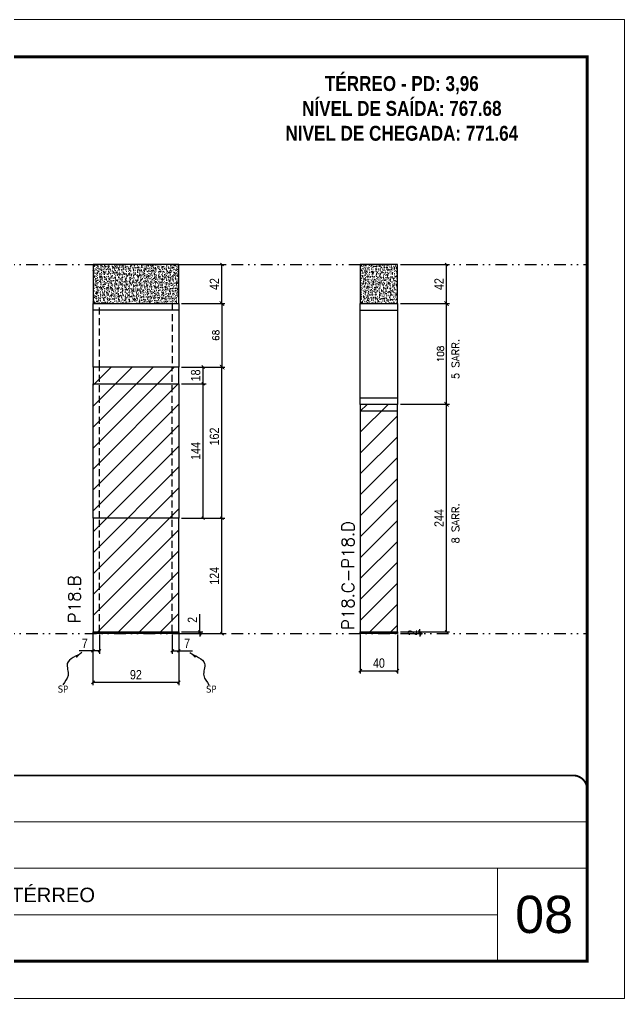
# Model space of a CAD drawing. Extents: x 1945 to 10875, y -3405 to 3369.
# Drawn here: x 7550 to 8199, y 41 to 1091 of the extents above; entities that cross this region are included whole.
import ezdxf

# ---------------------------------------------------------------- set-up
doc = ezdxf.new("R2010")
doc.units = 0
for name, pattern in [('CONTINUO', [0]), ('DASHED', [0.75, 0.5, -0.25]), ('DIVIDE2', [0.625, 0.25, -0.125, 0, -0.125, 0, -0.125]), ('HIDDEN', [0.375, 0.25, -0.125])]:
    doc.linetypes.add(name, pattern=pattern)
for name, color, linetype, lineweight in [('CARIMBO', 255, 'Continuous', 9), ('Folhas', 255, 'Continuous', 9), ('Hachura', 251, 'Continuous', 9), ('SARRAFO DE PRESSAO', 251, 'DASHED', 9), ('Texto Seção', 7, 'Continuous', 15)]:
    doc.layers.add(name, color=color, linetype=linetype, lineweight=lineweight)
for name, color, linetype in [('COTA', 241, 'Continuous'), ('NOMENCLATURA', 7, 'Continuous'), ('Nível', 160, 'Continuous'), ('Painéis', 200, 'Continuous'), ('SARR_2.2x7', 40, 'Continuous'), ('Sarrafo de Pressão', 42, 'HIDDEN'), ('texto', 7, 'Continuous')]:
    doc.layers.add(name, color=color, linetype=linetype)
doc.styles.add('ARIAL', font='arial.ttf')
doc.styles.add('COTA TECNICA', font='techl___.ttf', dxfattribs={"height": 10})
doc.styles.add('COTA TECNICA-50', font='techl___.ttf', dxfattribs={"height": 10})
doc.styles.add('REGUA-120', font='ROMANS.shx', dxfattribs={"height": 15})
doc.styles.add('ROMANC', font='techb___.ttf', dxfattribs={"height": 2.5})
doc.styles.add('ROMANS', font='romans.shx')
doc.styles.get("Standard").update_dxf_attribs({"font": 'arial.ttf'})
doc.dimstyles.new('COTA PAINEL-50', dxfattribs={"dimtxt": 10, "dimasz": 3, "dimexe": 3, "dimexo": 3, "dimgap": 3, "dimtad": 1, "dimdec": 1, "dimzin": 12, "dimdsep": 46, "dimtxsty": 'COTA TECNICA-50', "dimblk1": 'OBLIQUE', "dimblk2": 'OBLIQUE', "dimsah": 1, "dimcen": 0.9, "dimclrd": 4, "dimclre": 4, "dimclrt": 240, "dimadec": 1, "dimazin": 3, "dimtfac": 1, "dimtdec": 1, "dimtmove": 0, "dimatfit": 3, "dimfxl": 1, "dimtolj": 1, "dimtzin": 12, "dimarcsym": 0})
doc.dimstyles.new('Cota Paínel', dxfattribs={"dimtxt": 7, "dimasz": 5, "dimexe": 3, "dimexo": 3, "dimgap": 3, "dimtad": 1, "dimdec": 1, "dimzin": 12, "dimdsep": 46, "dimtxsty": 'ROMANS', "dimblk": 'ARCHTICK', "dimcen": 0, "dimclrd": 4, "dimclre": 4, "dimclrt": 1, "dimadec": 1, "dimazin": 3, "dimtfac": 1, "dimtdec": 1, "dimtmove": 0, "dimatfit": 3, "dimldrblk": 'OBLIQUE', "dimfxl": 1, "dimtolj": 1, "dimtzin": 12, "dimarcsym": 0})
doc.dimstyles.new('PAINEL', dxfattribs={"dimtxt": 10, "dimasz": 3, "dimexe": 3, "dimexo": 3, "dimgap": 3, "dimtad": 1, "dimdec": 1, "dimzin": 12, "dimdsep": 46, "dimtxsty": 'COTA TECNICA', "dimblk1": 'OBLIQUE', "dimblk2": 'OBLIQUE', "dimsah": 1, "dimcen": 0.9, "dimclrd": 4, "dimclre": 4, "dimclrt": 240, "dimadec": 1, "dimazin": 3, "dimtfac": 1, "dimtdec": 1, "dimtmove": 0, "dimatfit": 3, "dimfxl": 1, "dimtolj": 1, "dimtzin": 12, "dimarcsym": 0})
doc.dimstyles.get("Standard").update_dxf_attribs({"dimtxt": 0.18, "dimasz": 0.18, "dimexe": 0.18, "dimexo": 0.0625, "dimgap": 0.09, "dimtad": 0, "dimtih": 1, "dimtoh": 1, "dimdec": 4, "dimzin": 0, "dimdsep": 46, "dimtxsty": 'Standard', "dimcen": 0.09, "dimadec": 0, "dimazin": 0, "dimtfac": 1, "dimtdec": 4, "dimtofl": 0, "dimtmove": 0, "dimatfit": 3, "dimfxl": 1, "dimtolj": 1, "dimtzin": 0, "dimarcsym": 0})

# ---------------------------------------------------------------- blocks, each defined once
blk = doc.blocks.new('9999999999')
at = {"color": 30, "linetype": 'CONTINUO'}
for p, q in [((98564.6, 34379.6), (99584, 34379.6)), ((98564.6, 34329.8), (99488, 34329.8)), ((99584, 34329.8), (99488, 34329.8)), ((99488, 34329.8), (99488, 34230.2)), ((98564.6, 34280), (99488, 34280))]:
    blk.add_line(p, q, dxfattribs=at)
at = {"color": 30, "linetype": 'CONTINUO', "const_width": 2}
blk.add_lwpolyline([(99584, 34230.2), (99584, 34414.4, 0.414214), (99569, 34429.4), (98229, 34429.4, 0.414214), (98214, 34414.4), (98214, 34245.2, 0.414214), (98229, 34230.2), (99584, 34230.2)], format="xyb", dxfattribs=at)
at = {"layer": 'Folhas'}
blk.add_lwpolyline([(98139, 34190.2), (99624, 34190.2), (99624, 35240.2), (98139, 35240.2)], close=True, dxfattribs=at)
at = {"layer": 'Folhas', "color": 30, "const_width": 3}
blk.add_lwpolyline([(98214, 34230.2), (99584, 34230.2), (99584, 35200.2), (98214, 35200.2)], close=True, dxfattribs=at)
at = {"color": 7, "linetype": 'Continuous', "ltscale": 5, "style": 'ARIAL'}
blk.add_text('TRECHO II - TÉRREO', height=15.483, dxfattribs=at).set_placement((98837.7, 34293.5))
blk = doc.blocks.new('_Oblique')
at = {"color": 0, "linetype": 'ByBlock', "lineweight": -2}
blk.add_line((-0.5, -0.5), (0.5, 0.5), dxfattribs=at)
blk = doc.blocks.new('*D195')
at = {"layer": 'COTA', "color": 4, "lineweight": -2, "transparency": 16777216}
for p, q in [((7958.5, 678.5), (8011, 678.5)), ((8008, 434.5), (8008, 678.5)), ((7958.5, 434.5), (8011, 434.5))]:
    blk.add_line(p, q, dxfattribs=at)
at = {"layer": 'Defpoints', "color": 0, "transparency": 16777216}
for p in [(7955.5, 678.5), (8008, 678.5), (7955.5, 434.5)]:
    blk.add_point(p, dxfattribs=at)
at = {"layer": 'COTA', "color": 4, "lineweight": -2, "transparency": 16777216, "xscale": 3, "yscale": 3, "zscale": 3}
for p, rotation in [((8008, 678.5), 90), ((8008, 434.5), 270)]:
    blk.add_blockref('_Oblique', p, dxfattribs=dict(at, rotation=rotation))
at = {"layer": 'COTA', "color": 240, "transparency": 16777216, "insert": (7999.9, 556.5), "char_height": 10, "attachment_point": 5, "rotation": 90, "style": 'COTA TECNICA'}
blk.add_mtext('\\A1;244', dxfattribs=at)
blk = doc.blocks.new('*D196')
at = {"layer": 'COTA', "color": 4, "lineweight": -2, "transparency": 16777216}
for p, q in [((7915.5, 431.5), (7915.5, 389.8)), ((7955.5, 431.5), (7955.5, 389.8)), ((7915.5, 392.8), (7955.5, 392.8))]:
    blk.add_line(p, q, dxfattribs=at)
at = {"layer": 'Defpoints', "color": 0, "transparency": 16777216}
for p in [(7915.5, 434.5), (7955.5, 434.5), (7955.5, 392.8)]:
    blk.add_point(p, dxfattribs=at)
at = {"layer": 'COTA', "color": 4, "lineweight": -2, "transparency": 16777216, "xscale": 3, "yscale": 3, "zscale": 3, "rotation": 180}
blk.add_blockref('_Oblique', (7915.5, 392.8), dxfattribs=at)
at = {"layer": 'COTA', "color": 4, "lineweight": -2, "transparency": 16777216, "xscale": 3, "yscale": 3, "zscale": 3}
blk.add_blockref('_Oblique', (7955.5, 392.8), dxfattribs=at)
at = {"layer": 'COTA', "color": 240, "transparency": 16777216, "insert": (7935.5, 400.9), "char_height": 10, "attachment_point": 5, "style": 'COTA TECNICA'}
blk.add_mtext('\\A1;40', dxfattribs=at)
blk = doc.blocks.new('*D197')
at = {"layer": 'COTA', "color": 4, "lineweight": -2, "transparency": 16777216}
for p, q in [((7958.5, 434.5), (7982.3, 434.5)), ((7958.5, 432.5), (7982.3, 432.5)), ((7979.3, 434.5), (7979.3, 437.5)), ((7979.3, 432.5), (7979.3, 434.5)), ((7979.3, 432.5), (7979.3, 429.5))]:
    blk.add_line(p, q, dxfattribs=at)
at = {"layer": 'Defpoints', "color": 0, "transparency": 16777216}
for p in [(7955.5, 434.5), (7955.5, 432.5), (7979.3, 434.5)]:
    blk.add_point(p, dxfattribs=at)
at = {"layer": 'COTA', "color": 4, "lineweight": -2, "transparency": 16777216, "xscale": 3, "yscale": 3, "zscale": 3}
for p, rotation in [((7979.3, 434.5), 270), ((7979.3, 432.5), 90)]:
    blk.add_blockref('_Oblique', p, dxfattribs=dict(at, rotation=rotation))
at = {"layer": 'COTA', "color": 240, "transparency": 16777216, "insert": (7971.3, 433.5), "char_height": 10, "attachment_point": 5, "rotation": 90, "style": 'COTA TECNICA-50'}
blk.add_mtext('\\A1;2', dxfattribs=at)
blk = doc.blocks.new('*D58')
at = {"layer": 'COTA', "color": 4, "lineweight": -2, "transparency": 16777216}
for p, q in [((7628.9, 431.5), (7628.9, 377.3)), ((7720.9, 431.5), (7720.9, 377.3)), ((7628.9, 380.3), (7720.9, 380.3))]:
    blk.add_line(p, q, dxfattribs=at)
at = {"layer": 'Defpoints', "color": 0, "transparency": 16777216}
for p in [(7628.9, 434.5), (7720.9, 434.5), (7720.9, 380.3)]:
    blk.add_point(p, dxfattribs=at)
at = {"layer": 'COTA', "color": 4, "lineweight": -2, "transparency": 16777216, "xscale": 3, "yscale": 3, "zscale": 3, "rotation": 180}
blk.add_blockref('_Oblique', (7628.9, 380.3), dxfattribs=at)
at = {"layer": 'COTA', "color": 4, "lineweight": -2, "transparency": 16777216, "xscale": 3, "yscale": 3, "zscale": 3}
blk.add_blockref('_Oblique', (7720.9, 380.3), dxfattribs=at)
at = {"layer": 'COTA', "color": 240, "transparency": 16777216, "insert": (7674.9, 388.4), "char_height": 10, "attachment_point": 5, "style": 'COTA TECNICA'}
blk.add_mtext('\\A1;92', dxfattribs=at)
blk = doc.blocks.new('*D59')
at = {"layer": 'COTA', "color": 4, "lineweight": -2, "transparency": 16777216}
for p, q in [((7723.9, 556.5), (7770.2, 556.5)), ((7767.2, 432.5), (7767.2, 556.5)), ((7723.9, 432.5), (7770.2, 432.5))]:
    blk.add_line(p, q, dxfattribs=at)
at = {"layer": 'Defpoints', "color": 0, "transparency": 16777216}
for p in [(7720.9, 556.5), (7767.2, 556.5), (7720.9, 432.5)]:
    blk.add_point(p, dxfattribs=at)
at = {"layer": 'COTA', "color": 4, "lineweight": -2, "transparency": 16777216, "xscale": 3, "yscale": 3, "zscale": 3}
for p, rotation in [((7767.2, 556.5), 90), ((7767.2, 432.5), 270)]:
    blk.add_blockref('_Oblique', p, dxfattribs=dict(at, rotation=rotation))
at = {"layer": 'COTA', "color": 240, "transparency": 16777216, "insert": (7759.1, 494.5), "char_height": 10, "attachment_point": 5, "rotation": 90, "style": 'COTA TECNICA-50'}
blk.add_mtext('\\A1;124', dxfattribs=at)
blk = doc.blocks.new('*D60')
at = {"layer": 'COTA', "color": 4, "lineweight": -2, "transparency": 16777216}
for p, q in [((7743.5, 434.5), (7743.5, 453.3)), ((7723.9, 434.5), (7746.5, 434.5)), ((7723.9, 432.5), (7746.5, 432.5)), ((7743.5, 432.5), (7743.5, 434.5)), ((7743.5, 432.5), (7743.5, 429.5))]:
    blk.add_line(p, q, dxfattribs=at)
at = {"layer": 'Defpoints', "color": 0, "transparency": 16777216}
for p in [(7720.9, 434.5), (7720.9, 432.5), (7743.5, 432.5)]:
    blk.add_point(p, dxfattribs=at)
at = {"layer": 'COTA', "color": 4, "lineweight": -2, "transparency": 16777216, "xscale": 3, "yscale": 3, "zscale": 3}
for p, rotation in [((7743.5, 434.5), 270), ((7743.5, 432.5), 90)]:
    blk.add_blockref('_Oblique', p, dxfattribs=dict(at, rotation=rotation))
at = {"layer": 'COTA', "color": 240, "transparency": 16777216, "insert": (7735.5, 447.3), "char_height": 10, "attachment_point": 5, "rotation": 90, "style": 'COTA TECNICA-50'}
blk.add_mtext('\\A1;2', dxfattribs=at)
blk = doc.blocks.new('*D61')
at = {"layer": 'COTA', "color": 4, "linetype": 'ByBlock', "lineweight": -2, "transparency": 16777216}
for p, q in [((7723.9, 700.5), (7750.1, 700.5)), ((7747.1, 556.5), (7747.1, 700.5)), ((7723.9, 556.5), (7750.1, 556.5))]:
    blk.add_line(p, q, dxfattribs=at)
at = {"layer": 'Defpoints', "color": 0, "linetype": 'ByBlock', "transparency": 16777216}
for p in [(7720.9, 700.5), (7747.1, 700.5), (7720.9, 556.5)]:
    blk.add_point(p, dxfattribs=at)
at = {"layer": 'COTA', "color": 4, "linetype": 'ByBlock', "lineweight": -2, "transparency": 16777216, "xscale": 3, "yscale": 3, "zscale": 3}
for p, rotation in [((7747.1, 700.5), 90), ((7747.1, 556.5), 270)]:
    blk.add_blockref('_Oblique', p, dxfattribs=dict(at, rotation=rotation))
at = {"layer": 'COTA', "color": 240, "linetype": 'ByBlock', "transparency": 16777216, "insert": (7739, 628.5), "char_height": 10, "attachment_point": 5, "rotation": 90, "style": 'COTA TECNICA'}
blk.add_mtext('\\A1;144', dxfattribs=at)
blk = doc.blocks.new('*D62')
at = {"layer": 'COTA', "color": 4, "linetype": 'ByBlock', "lineweight": -2, "transparency": 16777216}
for p, q in [((7723.9, 718.5), (7750.1, 718.5)), ((7747.1, 700.5), (7747.1, 718.5)), ((7723.9, 700.5), (7750.1, 700.5))]:
    blk.add_line(p, q, dxfattribs=at)
at = {"layer": 'Defpoints', "color": 0, "linetype": 'ByBlock', "transparency": 16777216}
for p in [(7720.9, 718.5), (7747.1, 718.5), (7720.9, 700.5)]:
    blk.add_point(p, dxfattribs=at)
at = {"layer": 'COTA', "color": 4, "linetype": 'ByBlock', "lineweight": -2, "transparency": 16777216, "xscale": 3, "yscale": 3, "zscale": 3}
for p, rotation in [((7747.1, 718.5), 90), ((7747.1, 700.5), 270)]:
    blk.add_blockref('_Oblique', p, dxfattribs=dict(at, rotation=rotation))
at = {"layer": 'COTA', "color": 240, "linetype": 'ByBlock', "transparency": 16777216, "insert": (7739, 709.5), "char_height": 10, "attachment_point": 5, "rotation": 90, "style": 'COTA TECNICA'}
blk.add_mtext('\\A1;18', dxfattribs=at)
blk = doc.blocks.new('*D63')
at = {"layer": 'COTA', "color": 4, "lineweight": -2, "transparency": 16777216}
for p, q in [((7635.9, 431.5), (7635.9, 411)), ((7628.9, 429.5), (7628.9, 411)), ((7628.9, 414), (7614.2, 414)), ((7635.9, 414), (7628.9, 414))]:
    blk.add_line(p, q, dxfattribs=at)
at = {"layer": 'Defpoints', "color": 0, "transparency": 16777216}
for p in [(7628.9, 432.5), (7635.9, 434.5), (7628.9, 414)]:
    blk.add_point(p, dxfattribs=at)
at = {"layer": 'COTA', "color": 4, "lineweight": -2, "transparency": 16777216, "xscale": 3, "yscale": 3, "zscale": 3, "rotation": 180}
blk.add_blockref('_Oblique', (7628.9, 414), dxfattribs=at)
at = {"layer": 'COTA', "color": 4, "lineweight": -2, "transparency": 16777216, "xscale": 3, "yscale": 3, "zscale": 3}
blk.add_blockref('_Oblique', (7635.9, 414), dxfattribs=at)
at = {"layer": 'COTA', "color": 240, "transparency": 16777216, "insert": (7620.1, 422.1), "char_height": 10, "attachment_point": 5, "style": 'COTA TECNICA-50'}
blk.add_mtext('\\A1;7', dxfattribs=at)
blk = doc.blocks.new('*D64')
at = {"layer": 'COTA', "color": 4, "lineweight": -2, "transparency": 16777216}
for p, q in [((7713.9, 431.5), (7713.9, 411)), ((7720.9, 429.5), (7720.9, 411)), ((7713.9, 414), (7720.9, 414)), ((7720.9, 414), (7735.7, 414))]:
    blk.add_line(p, q, dxfattribs=at)
at = {"layer": 'Defpoints', "color": 0, "transparency": 16777216}
for p in [(7713.9, 434.5), (7720.9, 432.5), (7720.9, 414)]:
    blk.add_point(p, dxfattribs=at)
at = {"layer": 'COTA', "color": 4, "lineweight": -2, "transparency": 16777216, "xscale": 3, "yscale": 3, "zscale": 3, "rotation": 180}
blk.add_blockref('_Oblique', (7713.9, 414), dxfattribs=at)
at = {"layer": 'COTA', "color": 4, "lineweight": -2, "transparency": 16777216, "xscale": 3, "yscale": 3, "zscale": 3}
blk.add_blockref('_Oblique', (7720.9, 414), dxfattribs=at)
at = {"layer": 'COTA', "color": 240, "transparency": 16777216, "insert": (7729.8, 422.1), "char_height": 10, "attachment_point": 5, "style": 'COTA TECNICA-50'}
blk.add_mtext('\\A1;7', dxfattribs=at)
blk = doc.blocks.new('*D304')
at = {"layer": 'COTA', "color": 4, "linetype": 'ByBlock', "lineweight": -2, "transparency": 16777216}
for p, q in [((7723.9, 718.5), (7770.2, 718.5)), ((7767.2, 556.5), (7767.2, 718.5)), ((7723.9, 556.5), (7770.2, 556.5))]:
    blk.add_line(p, q, dxfattribs=at)
at = {"layer": 'Defpoints', "color": 0, "linetype": 'ByBlock', "transparency": 16777216}
for p in [(7720.9, 718.5), (7767.2, 718.5), (7720.9, 556.5)]:
    blk.add_point(p, dxfattribs=at)
at = {"layer": 'COTA', "color": 4, "linetype": 'ByBlock', "lineweight": -2, "transparency": 16777216, "xscale": 3, "yscale": 3, "zscale": 3}
for p, rotation in [((7767.2, 718.5), 90), ((7767.2, 556.5), 270)]:
    blk.add_blockref('_Oblique', p, dxfattribs=dict(at, rotation=rotation))
at = {"layer": 'COTA', "color": 240, "linetype": 'ByBlock', "transparency": 16777216, "insert": (7759.1, 644), "char_height": 10, "attachment_point": 5, "rotation": 90, "style": 'COTA TECNICA'}
blk.add_mtext('\\A1;162', dxfattribs=at)
blk = doc.blocks.new('*D361')
at = {"layer": 'COTA', "color": 4, "lineweight": -2, "transparency": 16777216}
for p, q in [((7958.5, 828.5), (8011, 828.5)), ((8008, 786.5), (8008, 828.5)), ((7958.5, 786.5), (8011, 786.5))]:
    blk.add_line(p, q, dxfattribs=at)
at = {"layer": 'Defpoints', "color": 0, "transparency": 16777216}
for p in [(7955.5, 828.5), (8008, 828.5), (7955.5, 786.5)]:
    blk.add_point(p, dxfattribs=at)
at = {"layer": 'COTA', "color": 4, "lineweight": -2, "transparency": 16777216, "xscale": 3, "yscale": 3, "zscale": 3}
for p, rotation in [((8008, 828.5), 90), ((8008, 786.5), 270)]:
    blk.add_blockref('_Oblique', p, dxfattribs=dict(at, rotation=rotation))
at = {"layer": 'COTA', "color": 240, "transparency": 16777216, "insert": (7999.9, 807.5), "char_height": 10, "attachment_point": 5, "rotation": 90, "style": 'COTA TECNICA'}
blk.add_mtext('\\A1;42', dxfattribs=at)
blk = doc.blocks.new('*D362')
at = {"layer": 'COTA', "color": 4, "lineweight": -2, "transparency": 16777216}
for p, q in [((7723.9, 828.5), (7770.2, 828.5)), ((7767.2, 786.5), (7767.2, 828.5)), ((7723.9, 786.5), (7770.2, 786.5))]:
    blk.add_line(p, q, dxfattribs=at)
at = {"layer": 'Defpoints', "color": 0, "transparency": 16777216}
for p in [(7720.9, 828.5), (7767.2, 828.5), (7720.9, 786.5)]:
    blk.add_point(p, dxfattribs=at)
at = {"layer": 'COTA', "color": 4, "lineweight": -2, "transparency": 16777216, "xscale": 3, "yscale": 3, "zscale": 3}
for p, rotation in [((7767.2, 828.5), 90), ((7767.2, 786.5), 270)]:
    blk.add_blockref('_Oblique', p, dxfattribs=dict(at, rotation=rotation))
at = {"layer": 'COTA', "color": 240, "transparency": 16777216, "insert": (7759.1, 807.5), "char_height": 10, "attachment_point": 5, "rotation": 90, "style": 'COTA TECNICA'}
blk.add_mtext('\\A1;42', dxfattribs=at)
blk = doc.blocks.new('_ArchTick')
at = {"color": 0, "linetype": 'ByBlock', "const_width": 0.15}
blk.add_lwpolyline([(-0.5, -0.5), (0.5, 0.5)], dxfattribs=at)
blk = doc.blocks.new('*D359')
at = {"layer": 'COTA', "color": 4, "lineweight": -2, "transparency": 16777216}
for p, q in [((7723.9, 786.5), (7770.2, 786.5)), ((7767.2, 786.5), (7767.2, 718.5)), ((7723.9, 718.5), (7770.2, 718.5))]:
    blk.add_line(p, q, dxfattribs=at)
at = {"layer": 'Defpoints', "color": 0, "transparency": 16777216}
for p in [(7720.9, 786.5), (7720.9, 718.5), (7767.2, 718.5)]:
    blk.add_point(p, dxfattribs=at)
at = {"layer": 'COTA', "color": 4, "lineweight": -2, "transparency": 16777216, "xscale": 5, "yscale": 5, "zscale": 5}
for p, rotation in [((7767.2, 786.5), 90), ((7767.2, 718.5), 270)]:
    blk.add_blockref('_ArchTick', p, dxfattribs=dict(at, rotation=rotation))
at = {"layer": 'COTA', "color": 1, "transparency": 16777216, "insert": (7760.7, 752.5), "char_height": 7, "attachment_point": 5, "rotation": 90, "style": 'ROMANS'}
blk.add_mtext('\\A1;68', dxfattribs=at)
blk = doc.blocks.new('*D363')
at = {"layer": 'COTA', "color": 4, "lineweight": -2, "transparency": 16777216}
for p, q in [((7958.5, 786.5), (8011, 786.5)), ((8008, 678.5), (8008, 786.5)), ((7958.5, 678.5), (8011, 678.5))]:
    blk.add_line(p, q, dxfattribs=at)
at = {"layer": 'Defpoints', "color": 0, "transparency": 16777216}
for p in [(7955.5, 786.5), (8008, 786.5), (7955.5, 678.5)]:
    blk.add_point(p, dxfattribs=at)
at = {"layer": 'COTA', "color": 4, "lineweight": -2, "transparency": 16777216, "xscale": 5, "yscale": 5, "zscale": 5}
for p, rotation in [((8008, 786.5), 90), ((8008, 678.5), 270)]:
    blk.add_blockref('_ArchTick', p, dxfattribs=dict(at, rotation=rotation))
at = {"layer": 'COTA', "color": 1, "transparency": 16777216, "insert": (8001.5, 732.5), "char_height": 7, "attachment_point": 5, "rotation": 90, "style": 'ROMANS'}
blk.add_mtext('\\A1;108', dxfattribs=at)

msp = doc.modelspace()

# ---------------------------------------------------------------- hatches: boundary and pattern name
at = {"layer": 'COTA', "linetype": 'ByBlock'}
h = msp.add_hatch(dxfattribs=at)
h.set_pattern_fill('AR-CONC', color=256, scale=0.03)
h.set_pattern_definition([(50, (-123474.1453, -26060.7547), (5.46554007, -0.47817257), [0.5715, -6.2865]), (355, (-123474.145, -26060.7547), (-1.05730264, 5.73170536), [0.4572, -5.02921753]), (100.4514447, (-123473.69, -26060.7945), (4.40823741, 5.25353256), [0.48570026, -5.34270734]), (46.1842, (-123474.145, -26059.231), (8.13237123, -1.26126984), [0.85725, -9.42975]), (96.6355576, (-123473.4676, -26059.336), (7.122124, 7.42278374), [0.7285507, -8.01406824]), (351.184151, (-123474.145, -26059.231), (7.122124, 7.42278374), [0.685799, -7.54379196]), (21, (-123473.3833, -26059.6117), (4.54843174, -3.06795595), [0.5715, -6.2865]), (326, (-123473.383, -26059.6117), (1.85406085, 5.52563898), [0.4572, -5.0292]), (71.451445, (-123473.004, -26059.8674), (6.40249258, 2.45768307), [0.48570026, -5.34269813]), (37.5, (-123474.1453, -26060.7547), (0.092658098, 2.536651166), [0, -4.96824, 0, -5.1054, 0, -5.04825]), (7.5, (-123474.1453, -26060.7547), (2.004589875, 3.005417245), [0, -2.91084, 0, -4.85394, 0, -1.92405]), (327.5, (-123475.8445, -26060.7547), (4.067717855, -0.17186232), [0, -1.905, 0, -5.9436, 0, -7.8867]), (317.5, (-123476.6065, -26060.7547), (4.44387544, 0.76279473), [0, -2.4765, 0, -3.94716, 0, -5.6007])])
h.paths.add_polyline_path([(7628.94, 786.52), (7720.94, 786.52), (7720.94, 828.51), (7628.94, 828.51)])
h = msp.add_hatch(dxfattribs=at)
h.set_pattern_fill('AR-CONC', color=256, scale=0.03)
h.set_pattern_definition([(50, (-123698.542, -26026.7547), (5.46554007, -0.47817257), [0.5715, -6.2865]), (355, (-123698.542, -26026.7547), (-1.05730264, 5.73170536), [0.4572, -5.02921753]), (100.4514447, (-123698.0865, -26026.7945), (4.40823741, 5.25353256), [0.48570026, -5.34270734]), (46.1842, (-123698.542, -26025.231), (8.13237123, -1.26126984), [0.85725, -9.42975]), (96.6355576, (-123697.864, -26025.336), (7.122124, 7.42278374), [0.7285507, -8.01406824]), (351.184151, (-123698.542, -26025.231), (7.122124, 7.42278374), [0.685799, -7.54379196]), (21, (-123697.78, -26025.6117), (4.54843174, -3.06795595), [0.5715, -6.2865]), (326, (-123697.78, -26025.6117), (1.85406085, 5.52563898), [0.4572, -5.0292]), (71.451445, (-123697.401, -26025.8674), (6.40249258, 2.45768307), [0.48570026, -5.34269813]), (37.5, (-123698.542, -26026.7547), (0.092658098, 2.536651166), [0, -4.96824, 0, -5.1054, 0, -5.04825]), (7.5, (-123698.542, -26026.7547), (2.004589875, 3.005417245), [0, -2.91084, 0, -4.85394, 0, -1.92405]), (327.5, (-123700.2412, -26026.7547), (4.067717855, -0.17186232), [0, -1.905, 0, -5.9436, 0, -7.8867]), (317.5, (-123701.0032, -26026.7547), (4.44387544, 0.76279473), [0, -2.4765, 0, -3.94716, 0, -5.6007])])
h.paths.add_polyline_path([(7915.49, 786.49), (7955.49, 786.49), (7955.49, 828.51), (7915.49, 828.51)])
at = {"layer": 'Hachura', "linetype": 'ByBlock'}
h = msp.add_hatch(dxfattribs=at)
h.set_pattern_fill('ANSI31', color=256, scale=5)
h.set_pattern_definition([(45, (-127075.793, -33000.405), (-11.2253202, 11.2253202), [])])
h.paths.add_polyline_path([(7405.07, 556.51), (7313.07, 556.51), (7313.07, 434.51), (7405.07, 434.51)])
h.paths.add_polyline_path([(7405.07, 700.51), (7313.07, 700.51), (7313.07, 556.51), (7405.07, 556.51)])
h.paths.add_polyline_path([(7405.07, 718.51), (7313.07, 718.51), (7313.07, 700.51), (7405.07, 700.51)])
h.paths.add_polyline_path([(7720.94, 700.51), (7628.94, 700.51), (7628.94, 556.51), (7720.94, 556.51)])
h.paths.add_polyline_path([(7720.94, 556.51), (7628.94, 556.51), (7628.94, 434.51), (7720.94, 434.51)])
h.paths.add_polyline_path([(7720.94, 718.51), (7628.94, 718.51), (7628.94, 700.51), (7720.94, 700.51)])
h.paths.add_polyline_path([(7955.49, 678.49), (7915.49, 678.49), (7915.49, 434.51), (7955.49, 434.51)])
h.paths.add_polyline_path([(7955.49, 678.49), (7915.49, 678.49)], flags=17)

# ---------------------------------------------------------------- linework, layer by layer
at = {"layer": 'COTA', "linetype": 'ByBlock'}
for points in [[(7628.94, 786.51), (7720.94, 786.51), (7720.94, 828.51), (7628.94, 828.51)], [(7915.49, 786.49), (7955.49, 786.49), (7955.49, 828.51), (7915.49, 828.51)]]:
    msp.add_lwpolyline(points, close=True, dxfattribs=at)
at = {"layer": 'Nível', "color": 4, "linetype": 'DIVIDE2', "ltscale": 50}
for p, q in [((7148.36, 828.51), (8158.71, 828.51)), ((7148.36, 432.51), (8158.71, 432.51))]:
    msp.add_line(p, q, dxfattribs=at)
at = {"layer": 'Painéis'}
for p, q in [((7628.94, 786.51), (7720.94, 786.51)), ((7628.94, 718.51), (7628.94, 786.51)), ((7720.94, 786.51), (7720.94, 718.51)), ((7915.49, 434.51), (7955.49, 434.51)), ((7915.49, 432.51), (7915.49, 434.51)), ((7955.49, 432.51), (7915.49, 432.51)), ((7955.49, 434.51), (7955.49, 432.51))]:
    msp.add_line(p, q, dxfattribs=at)
for points in [[(7915.49, 786.49), (7955.49, 786.49), (7955.49, 678.49), (7915.49, 678.49)], [(7628.94, 700.51), (7720.94, 700.51), (7720.94, 718.51), (7628.94, 718.51)], [(7720.94, 556.51), (7628.94, 556.51), (7628.94, 700.51), (7720.94, 700.51)], [(7915.49, 434.51), (7955.49, 434.51), (7955.49, 678.49), (7915.49, 678.49)], [(7628.94, 434.51), (7720.94, 434.51), (7720.94, 556.51), (7628.94, 556.51)], [(7628.94, 434.51), (7720.94, 434.51), (7720.94, 432.51), (7628.94, 432.51)]]:
    msp.add_lwpolyline(points, close=True, dxfattribs=at)
at = {"layer": 'SARR_2.2x7'}
for p, q in [((7720.94, 779.51), (7628.94, 779.51)), ((7915.49, 779.49), (7955.49, 779.49)), ((7915.49, 685.49), (7955.49, 685.49)), ((7915.49, 671.49), (7955.49, 671.49))]:
    msp.add_line(p, q, dxfattribs=at)
at = {"layer": 'Sarrafo de Pressão', "ltscale": 30}
for p, q in [((7635.94, 718.51), (7635.94, 786.51)), ((7713.94, 786.51), (7713.94, 718.51)), ((7635.94, 556.51), (7635.94, 718.51)), ((7713.94, 556.51), (7713.94, 718.51)), ((7635.94, 434.51), (7635.94, 556.51)), ((7713.94, 434.51), (7713.94, 556.51))]:
    msp.add_line(p, q, dxfattribs=at)

# ---------------------------------------------------------------- block references
at = {"layer": 'SARRAFO DE PRESSAO', "color": 6, "linetype": 'ByBlock'}
msp.add_blockref('9999999999', (-91425.27, -34148.98), dxfattribs=at)

# ---------------------------------------------------------------- texts
at = {"layer": 'CARIMBO', "style": 'ARIAL'}
msp.add_text('08', height=40, dxfattribs=at).set_placement((8081.57, 111.37))
at = {"layer": 'NOMENCLATURA', "color": 2, "insert": (7960.03, 1057.29), "char_height": 16, "attachment_point": 2, "style": 'ROMANC'}
msp.add_mtext_dynamic_manual_height_columns('\\PTÉRREO - PD: 3,96\\PNÍVEL DE SAÍDA: 767.68\\PNIVEL DE CHEGADA: 771.64', width=300.2766, gutter_width=1, heights=[0], dxfattribs=at)
at = {"layer": 'texto', "color": 0, "char_height": 7.5, "attachment_point": 5}
for insert in [(7596.69, 373.02), (7755.72, 373.02)]:
    msp.add_mtext('{\\fTahoma|b0|i0|c0|p34;\\C4;SP}', dxfattribs=dict(at, insert=insert))
at = {"layer": 'Texto Seção', "linetype": 'Continuous', "style": 'ROMANS'}
for s, p in [('5 SARR.', (8021.66, 705.49)), ('8 SARR.', (8021.66, 529.12))]:
    msp.add_text(s, height=8, rotation=90, dxfattribs=at).set_placement(p)
at = {"layer": 'Texto Seção', "char_height": 13, "width": 285.3299, "attachment_point": 7, "rotation": 90, "style": 'REGUA-120'}
for s, insert in [('P18.C-P18.D', (7908.84, 436.43)), ('P18.B', (7615.47, 443.76))]:
    msp.add_mtext(s, dxfattribs=dict(at, insert=insert))

# ---------------------------------------------------------------- dimensions: what is measured, and where the dimension line sits
at = {"layer": 'COTA'}
for base, p1, p2, picture, middle in [((7767.18, 828.51), (7720.94, 786.51), (7720.94, 828.51), '*D362', (7759.1, 807.51)), ((8007.97, 828.51), (7955.49, 786.49), (7955.49, 828.51), '*D361', (7999.9, 807.5)), ((8007.97, 678.49), (7955.49, 434.51), (7955.49, 678.49), '*D195', (7999.9, 556.5))]:
    dim = msp.add_linear_dim(base=base, p1=p1, p2=p2, angle=90, dimstyle='PAINEL', override={"dimarcsym": 2}, dxfattribs=at)
    dim.commit()
    dim.dimension.update_dxf_attribs({"geometry": picture, "text_midpoint": middle})
for base, p1, p2, angle, dimstyle, picture, middle in [((7767.18, 718.51), (7720.94, 786.51), (7720.94, 718.51), 90, 'Cota Paínel', '*D359', (7760.68, 752.51)), ((8007.97, 786.49), (7955.49, 678.49), (7955.49, 786.49), 90, 'Cota Paínel', '*D363', (8001.47, 732.49)), ((7767.18, 556.51), (7720.94, 432.51), (7720.94, 556.51), 90, 'COTA PAINEL-50', '*D59', (7759.1, 494.51)), ((7628.94, 414), (7635.94, 434.51), (7628.94, 432.51), 180, 'COTA PAINEL-50', '*D63', (7620.07, 422.07))]:
    dim = msp.add_linear_dim(base=base, p1=p1, p2=p2, angle=angle, dimstyle=dimstyle, dxfattribs=at)
    dim.commit()
    dim.dimension.update_dxf_attribs({"geometry": picture, "text_midpoint": middle})
at = {"layer": 'COTA', "linetype": 'ByBlock'}
dim = msp.add_linear_dim(base=(7747.06, 718.51), p1=(7720.94, 700.51), p2=(7720.94, 718.51), angle=90, dimstyle='PAINEL', override={"dimtmove": 1}, dxfattribs=at)
dim.commit()
dim.dimension.update_dxf_attribs({"geometry": '*D62', "text_midpoint": (7747.06, 709.51), "dimtype": 160})
dim = msp.add_linear_dim(base=(7767.18, 718.51), p1=(7720.94, 556.51), p2=(7720.94, 718.51), angle=90, dimstyle='PAINEL', dxfattribs=at)
dim.commit()
dim.dimension.update_dxf_attribs({"geometry": '*D304', "text_midpoint": (7767.18, 644.01), "dimtype": 160})
dim = msp.add_linear_dim(base=(7747.06, 700.51), p1=(7720.94, 556.51), p2=(7720.94, 700.51), angle=90, dimstyle='PAINEL', dxfattribs=at)
dim.commit()
dim.dimension.update_dxf_attribs({"geometry": '*D61', "text_midpoint": (7738.98, 628.51)})
at = {"layer": 'COTA'}
for base, p1, p2, picture, middle in [((7743.46, 432.51), (7720.94, 434.51), (7720.94, 432.51), '*D60', (7743.46, 447.25)), ((7979.3, 434.51), (7955.49, 432.51), (7955.49, 434.51), '*D197', (7979.3, 433.51))]:
    dim = msp.add_linear_dim(base=base, p1=p1, p2=p2, angle=90, dimstyle='COTA PAINEL-50', dxfattribs=at)
    dim.commit()
    dim.dimension.update_dxf_attribs({"geometry": picture, "text_midpoint": middle, "dimtype": 160})
for base, p1, p2, picture, middle in [((7720.94, 380.33), (7628.94, 434.51), (7720.94, 434.51), '*D58', (7674.94, 388.42)), ((7955.49, 392.78), (7915.49, 434.51), (7955.49, 434.51), '*D196', (7935.49, 400.88))]:
    dim = msp.add_linear_dim(base=base, p1=p1, p2=p2, dimstyle='PAINEL', override={"dimarcsym": 2}, dxfattribs=at)
    dim.commit()
    dim.dimension.update_dxf_attribs({"geometry": picture, "text_midpoint": middle})
dim = msp.add_linear_dim(base=(7720.94, 414), p1=(7713.94, 434.51), p2=(7720.94, 432.51), dimstyle='COTA PAINEL-50', dxfattribs=at)
dim.commit()
dim.dimension.update_dxf_attribs({"geometry": '*D64', "text_midpoint": (7729.8, 422.07)})

# ---------------------------------------------------------------- leaders
at = {"layer": 'COTA', "path_type": 1}
for points in [[(7617.11, 412.33), (7601.32, 400.49), (7602.25, 387.49), (7596.7, 377.7)], [(7732.77, 412.33), (7748.55, 400.49), (7747.63, 387.49), (7753.18, 377.7)]]:
    msp.add_leader(points, dimstyle='Standard', override={"dimasz": 8}, dxfattribs=at)

doc.saveas('drawing.dxf')
